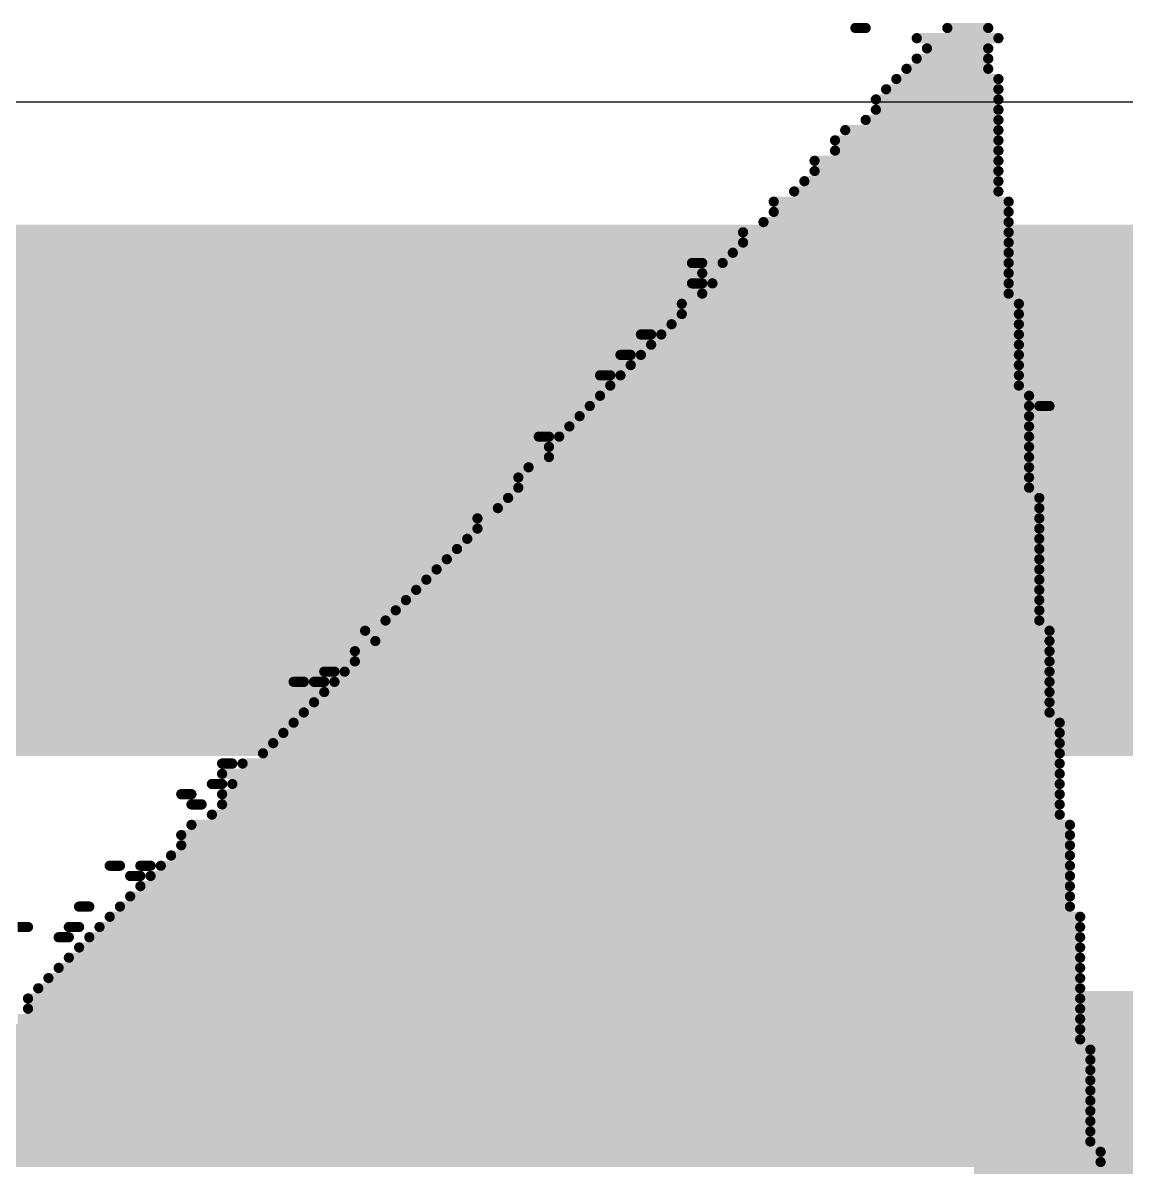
# Model space of a CAD drawing. Header units: inches. Extents: x 0 to 446, y -21 to 70.
# Drawn here: x 26.741 to 29.484, y 54.06 to 56.905 of the extents above; entities that cross this region are included whole.
import ezdxf

# ---------------------------------------------------------------- set-up
doc = ezdxf.new("R2010")
doc.units = ezdxf.units.IN
doc.layers.add('Bottom Overlay', color=54, linetype='Continuous')
doc.layers.add('Top Layer', color=1, linetype='Continuous')

msp = doc.modelspace()

# ---------------------------------------------------------------- hatches: boundary and pattern name
at = {"layer": 'Top Layer'}
for points in [[(15.3378, 55.0823), (81.581, 55.0823), (81.581, 56.4031), (15.3378, 56.4031)], [(29.1058, 54.4981), (29.1058, 53.3043), (69.5414, 53.3043), (69.5414, 54.4981)]]:
    msp.add_hatch(color=1, dxfattribs=at).paths.add_polyline_path(points)

# ---------------------------------------------------------------- linework, layer by layer
at = {"layer": 'Bottom Overlay'}
for points in [[(28.8112, 56.8921, 0.0254, 0.0254, 0), (28.8366, 56.8921, 0.0254, 0.0254, 0)], [(29.0398, 56.8921, 0.0254, 0.0254, 0), (29.1414, 56.8921, 0.0254, 0.0254, 0)], [(28.9636, 56.8667, 0.0254, 0.0254, 0), (29.1668, 56.8667, 0.0254, 0.0254, 0)], [(28.989, 56.8413, 0.0254, 0.0254, 0), (29.1414, 56.8413, 0.0254, 0.0254, 0)], [(28.9636, 56.8159, 0.0254, 0.0254, 0), (29.1414, 56.8159, 0.0254, 0.0254, 0)], [(28.9382, 56.7905, 0.0254, 0.0254, 0), (29.1414, 56.7905, 0.0254, 0.0254, 0)], [(28.9128, 56.7651, 0.0254, 0.0254, 0), (29.1668, 56.7651, 0.0254, 0.0254, 0)], [(28.862, 56.7143, 0.0254, 0.0254, 0), (29.1668, 56.7143, 0.0254, 0.0254, 0)], [(28.8874, 56.7397, 0.0254, 0.0254, 0), (29.1668, 56.7397, 0.0254, 0.0254, 0)], [(28.862, 56.6889, 0.0254, 0.0254, 0), (29.1668, 56.6889, 0.0254, 0.0254, 0)], [(28.8366, 56.6635, 0.0254, 0.0254, 0), (29.1668, 56.6635, 0.0254, 0.0254, 0)], [(28.7858, 56.6381, 0.0254, 0.0254, 0), (29.1668, 56.6381, 0.0254, 0.0254, 0)], [(28.7604, 56.6127, 0.0254, 0.0254, 0), (29.1668, 56.6127, 0.0254, 0.0254, 0)], [(28.7604, 56.5873, 0.0254, 0.0254, 0), (29.1668, 56.5873, 0.0254, 0.0254, 0)], [(28.7096, 56.5619, 0.0254, 0.0254, 0), (29.1668, 56.5619, 0.0254, 0.0254, 0)], [(28.7096, 56.5365, 0.0254, 0.0254, 0), (29.1668, 56.5365, 0.0254, 0.0254, 0)], [(28.6588, 56.4857, 0.0254, 0.0254, 0), (29.1668, 56.4857, 0.0254, 0.0254, 0)], [(28.6842, 56.5111, 0.0254, 0.0254, 0), (29.1668, 56.5111, 0.0254, 0.0254, 0)], [(28.608, 56.4603, 0.0254, 0.0254, 0), (29.1922, 56.4603, 0.0254, 0.0254, 0)], [(28.608, 56.4349, 0.0254, 0.0254, 0), (29.1922, 56.4349, 0.0254, 0.0254, 0)], [(28.5826, 56.4095, 0.0254, 0.0254, 0), (29.1922, 56.4095, 0.0254, 0.0254, 0)], [(28.5318, 56.3841, 0.0254, 0.0254, 0), (29.1922, 56.3841, 0.0254, 0.0254, 0)], [(28.5318, 56.3587, 0.0254, 0.0254, 0), (29.1922, 56.3587, 0.0254, 0.0254, 0)], [(28.5064, 56.3333, 0.0254, 0.0254, 0), (29.1922, 56.3333, 0.0254, 0.0254, 0)], [(28.4048, 56.3079, 0.0254, 0.0254, 0), (28.4302, 56.3079, 0.0254, 0.0254, 0)], [(28.481, 56.3079, 0.0254, 0.0254, 0), (29.1922, 56.3079, 0.0254, 0.0254, 0)], [(28.4302, 56.2825, 0.0254, 0.0254, 0), (29.1922, 56.2825, 0.0254, 0.0254, 0)], [(28.4048, 56.2571, 0.0254, 0.0254, 0), (28.4302, 56.2571, 0.0254, 0.0254, 0)], [(28.4302, 56.2317, 0.0254, 0.0254, 0), (29.1922, 56.2317, 0.0254, 0.0254, 0)], [(28.4556, 56.2571, 0.0254, 0.0254, 0), (29.1922, 56.2571, 0.0254, 0.0254, 0)], [(28.3794, 56.2063, 0.0254, 0.0254, 0), (29.2176, 56.2063, 0.0254, 0.0254, 0)], [(28.3794, 56.1809, 0.0254, 0.0254, 0), (29.2176, 56.1809, 0.0254, 0.0254, 0)], [(28.354, 56.1555, 0.0254, 0.0254, 0), (29.2176, 56.1555, 0.0254, 0.0254, 0)], [(28.2778, 56.1301, 0.0254, 0.0254, 0), (28.3032, 56.1301, 0.0254, 0.0254, 0)], [(28.3286, 56.1301, 0.0254, 0.0254, 0), (29.2176, 56.1301, 0.0254, 0.0254, 0)], [(28.3032, 56.1047, 0.0254, 0.0254, 0), (29.2176, 56.1047, 0.0254, 0.0254, 0)], [(28.227, 56.0793, 0.0254, 0.0254, 0), (28.2524, 56.0793, 0.0254, 0.0254, 0)], [(28.2778, 56.0793, 0.0254, 0.0254, 0), (29.2176, 56.0793, 0.0254, 0.0254, 0)], [(28.2524, 56.0539, 0.0254, 0.0254, 0), (29.2176, 56.0539, 0.0254, 0.0254, 0)], [(28.1762, 56.0285, 0.0254, 0.0254, 0), (28.2016, 56.0285, 0.0254, 0.0254, 0)], [(28.2016, 56.0031, 0.0254, 0.0254, 0), (29.2176, 56.0031, 0.0254, 0.0254, 0)], [(28.227, 56.0285, 0.0254, 0.0254, 0), (29.2176, 56.0285, 0.0254, 0.0254, 0)], [(28.1762, 55.9777, 0.0254, 0.0254, 0), (29.243, 55.9777, 0.0254, 0.0254, 0)], [(28.1508, 55.9523, 0.0254, 0.0254, 0), (29.243, 55.9523, 0.0254, 0.0254, 0)], [(29.2684, 55.9523, 0.0254, 0.0254, 0), (29.2938, 55.9523, 0.0254, 0.0254, 0)], [(28.1254, 55.9269, 0.0254, 0.0254, 0), (29.243, 55.9269, 0.0254, 0.0254, 0)], [(28.1, 55.9015, 0.0254, 0.0254, 0), (29.243, 55.9015, 0.0254, 0.0254, 0)], [(28.0238, 55.8761, 0.0254, 0.0254, 0), (28.0492, 55.8761, 0.0254, 0.0254, 0)], [(28.0746, 55.8761, 0.0254, 0.0254, 0), (29.243, 55.8761, 0.0254, 0.0254, 0)], [(28.0492, 55.8507, 0.0254, 0.0254, 0), (29.243, 55.8507, 0.0254, 0.0254, 0)], [(28.0492, 55.8253, 0.0254, 0.0254, 0), (29.243, 55.8253, 0.0254, 0.0254, 0)], [(27.973, 55.7745, 0.0254, 0.0254, 0), (29.243, 55.7745, 0.0254, 0.0254, 0)], [(27.9984, 55.7999, 0.0254, 0.0254, 0), (29.243, 55.7999, 0.0254, 0.0254, 0)], [(27.973, 55.7491, 0.0254, 0.0254, 0), (29.243, 55.7491, 0.0254, 0.0254, 0)], [(27.9476, 55.7237, 0.0254, 0.0254, 0), (29.2684, 55.7237, 0.0254, 0.0254, 0)], [(27.9222, 55.6983, 0.0254, 0.0254, 0), (29.2684, 55.6983, 0.0254, 0.0254, 0)], [(27.8714, 55.6729, 0.0254, 0.0254, 0), (29.2684, 55.6729, 0.0254, 0.0254, 0)], [(27.8714, 55.6475, 0.0254, 0.0254, 0), (29.2684, 55.6475, 0.0254, 0.0254, 0)], [(27.846, 55.6221, 0.0254, 0.0254, 0), (29.2684, 55.6221, 0.0254, 0.0254, 0)], [(27.8206, 55.5967, 0.0254, 0.0254, 0), (29.2684, 55.5967, 0.0254, 0.0254, 0)], [(27.7952, 55.5713, 0.0254, 0.0254, 0), (29.2684, 55.5713, 0.0254, 0.0254, 0)], [(27.7444, 55.5205, 0.0254, 0.0254, 0), (29.2684, 55.5205, 0.0254, 0.0254, 0)], [(27.7698, 55.5459, 0.0254, 0.0254, 0), (29.2684, 55.5459, 0.0254, 0.0254, 0)], [(27.719, 55.4951, 0.0254, 0.0254, 0), (29.2684, 55.4951, 0.0254, 0.0254, 0)], [(27.6936, 55.4697, 0.0254, 0.0254, 0), (29.2684, 55.4697, 0.0254, 0.0254, 0)], [(27.6682, 55.4443, 0.0254, 0.0254, 0), (29.2684, 55.4443, 0.0254, 0.0254, 0)], [(27.6428, 55.4189, 0.0254, 0.0254, 0), (29.2684, 55.4189, 0.0254, 0.0254, 0)], [(27.592, 55.3935, 0.0254, 0.0254, 0), (29.2938, 55.3935, 0.0254, 0.0254, 0)], [(27.6174, 55.3681, 0.0254, 0.0254, 0), (29.2938, 55.3681, 0.0254, 0.0254, 0)], [(27.5666, 55.3427, 0.0254, 0.0254, 0), (29.2938, 55.3427, 0.0254, 0.0254, 0)], [(27.4904, 55.2919, 0.0254, 0.0254, 0), (27.5158, 55.2919, 0.0254, 0.0254, 0)], [(27.5412, 55.2919, 0.0254, 0.0254, 0), (29.2938, 55.2919, 0.0254, 0.0254, 0)], [(27.5666, 55.3173, 0.0254, 0.0254, 0), (29.2938, 55.3173, 0.0254, 0.0254, 0)], [(27.4142, 55.2665, 0.0254, 0.0254, 0), (27.4396, 55.2665, 0.0254, 0.0254, 0)], [(27.465, 55.2665, 0.0254, 0.0254, 0), (27.4904, 55.2665, 0.0254, 0.0254, 0)], [(27.5158, 55.2665, 0.0254, 0.0254, 0), (29.2938, 55.2665, 0.0254, 0.0254, 0)], [(27.4904, 55.2411, 0.0254, 0.0254, 0), (29.2938, 55.2411, 0.0254, 0.0254, 0)], [(27.465, 55.2157, 0.0254, 0.0254, 0), (29.2938, 55.2157, 0.0254, 0.0254, 0)], [(27.4396, 55.1903, 0.0254, 0.0254, 0), (29.2938, 55.1903, 0.0254, 0.0254, 0)], [(27.4142, 55.1649, 0.0254, 0.0254, 0), (29.3192, 55.1649, 0.0254, 0.0254, 0)], [(27.3888, 55.1395, 0.0254, 0.0254, 0), (29.3192, 55.1395, 0.0254, 0.0254, 0)], [(27.3634, 55.1141, 0.0254, 0.0254, 0), (29.3192, 55.1141, 0.0254, 0.0254, 0)], [(27.2364, 55.0633, 0.0254, 0.0254, 0), (27.2618, 55.0633, 0.0254, 0.0254, 0)], [(27.2872, 55.0633, 0.0254, 0.0254, 0), (29.3192, 55.0633, 0.0254, 0.0254, 0)], [(27.338, 55.0887, 0.0254, 0.0254, 0), (29.3192, 55.0887, 0.0254, 0.0254, 0)], [(27.2364, 55.0379, 0.0254, 0.0254, 0), (29.3192, 55.0379, 0.0254, 0.0254, 0)], [(27.211, 55.0125, 0.0254, 0.0254, 0), (27.2364, 55.0125, 0.0254, 0.0254, 0)], [(27.2618, 55.0125, 0.0254, 0.0254, 0), (29.3192, 55.0125, 0.0254, 0.0254, 0)], [(27.1348, 54.9871, 0.0254, 0.0254, 0), (27.1602, 54.9871, 0.0254, 0.0254, 0)], [(27.2364, 54.9871, 0.0254, 0.0254, 0), (29.3192, 54.9871, 0.0254, 0.0254, 0)], [(27.1602, 54.9617, 0.0254, 0.0254, 0), (27.1856, 54.9617, 0.0254, 0.0254, 0)], [(27.2364, 54.9617, 0.0254, 0.0254, 0), (29.3192, 54.9617, 0.0254, 0.0254, 0)], [(27.211, 54.9363, 0.0254, 0.0254, 0), (29.3192, 54.9363, 0.0254, 0.0254, 0)], [(27.1602, 54.9109, 0.0254, 0.0254, 0), (29.3446, 54.9109, 0.0254, 0.0254, 0)], [(27.1348, 54.8855, 0.0254, 0.0254, 0), (29.3446, 54.8855, 0.0254, 0.0254, 0)], [(27.1348, 54.8601, 0.0254, 0.0254, 0), (29.3446, 54.8601, 0.0254, 0.0254, 0)], [(26.957, 54.8093, 0.0254, 0.0254, 0), (26.9824, 54.8093, 0.0254, 0.0254, 0)], [(27.0332, 54.8093, 0.0254, 0.0254, 0), (27.0586, 54.8093, 0.0254, 0.0254, 0)], [(27.084, 54.8093, 0.0254, 0.0254, 0), (29.3446, 54.8093, 0.0254, 0.0254, 0)], [(27.1094, 54.8347, 0.0254, 0.0254, 0), (29.3446, 54.8347, 0.0254, 0.0254, 0)], [(27.0078, 54.7839, 0.0254, 0.0254, 0), (27.0332, 54.7839, 0.0254, 0.0254, 0)], [(27.0586, 54.7839, 0.0254, 0.0254, 0), (29.3446, 54.7839, 0.0254, 0.0254, 0)], [(27.0332, 54.7585, 0.0254, 0.0254, 0), (29.3446, 54.7585, 0.0254, 0.0254, 0)], [(27.0078, 54.7331, 0.0254, 0.0254, 0), (29.3446, 54.7331, 0.0254, 0.0254, 0)], [(26.8808, 54.7077, 0.0254, 0.0254, 0), (26.9062, 54.7077, 0.0254, 0.0254, 0)], [(26.9824, 54.7077, 0.0254, 0.0254, 0), (29.3446, 54.7077, 0.0254, 0.0254, 0)], [(26.957, 54.6823, 0.0254, 0.0254, 0), (29.37, 54.6823, 0.0254, 0.0254, 0)], [(26.7284, 54.6569, 0.0254, 0.0254, 0), (26.7538, 54.6569, 0.0254, 0.0254, 0)], [(26.8554, 54.6569, 0.0254, 0.0254, 0), (26.8808, 54.6569, 0.0254, 0.0254, 0)], [(26.9316, 54.6569, 0.0254, 0.0254, 0), (29.37, 54.6569, 0.0254, 0.0254, 0)], [(26.83, 54.6315, 0.0254, 0.0254, 0), (26.8554, 54.6315, 0.0254, 0.0254, 0)], [(26.9062, 54.6315, 0.0254, 0.0254, 0), (29.37, 54.6315, 0.0254, 0.0254, 0)], [(26.8554, 54.5807, 0.0254, 0.0254, 0), (29.37, 54.5807, 0.0254, 0.0254, 0)], [(26.8808, 54.6061, 0.0254, 0.0254, 0), (29.37, 54.6061, 0.0254, 0.0254, 0)], [(26.83, 54.5553, 0.0254, 0.0254, 0), (29.37, 54.5553, 0.0254, 0.0254, 0)], [(26.8046, 54.5299, 0.0254, 0.0254, 0), (29.37, 54.5299, 0.0254, 0.0254, 0)], [(26.7792, 54.5045, 0.0254, 0.0254, 0), (29.37, 54.5045, 0.0254, 0.0254, 0)], [(26.7538, 54.4791, 0.0254, 0.0254, 0), (29.37, 54.4791, 0.0254, 0.0254, 0)], [(26.7538, 54.4537, 0.0254, 0.0254, 0), (29.37, 54.4537, 0.0254, 0.0254, 0)], [(26.7284, 54.4283, 0.0254, 0.0254, 0), (29.37, 54.4283, 0.0254, 0.0254, 0)], [(23.9852, 54.4029, 0.0254, 0.0254, 0), (29.37, 54.4029, 0.0254, 0.0254, 0)], [(24.036, 54.3775, 0.0254, 0.0254, 0), (29.37, 54.3775, 0.0254, 0.0254, 0)], [(24.0614, 54.3521, 0.0254, 0.0254, 0), (29.3954, 54.3521, 0.0254, 0.0254, 0)], [(24.0868, 54.3267, 0.0254, 0.0254, 0), (29.3954, 54.3267, 0.0254, 0.0254, 0)], [(24.1122, 54.3013, 0.0254, 0.0254, 0), (29.3954, 54.3013, 0.0254, 0.0254, 0)], [(24.1122, 54.2759, 0.0254, 0.0254, 0), (29.3954, 54.2759, 0.0254, 0.0254, 0)], [(24.1376, 54.2505, 0.0254, 0.0254, 0), (29.3954, 54.2505, 0.0254, 0.0254, 0)], [(24.1884, 54.2251, 0.0254, 0.0254, 0), (29.3954, 54.2251, 0.0254, 0.0254, 0)], [(24.2138, 54.1997, 0.0254, 0.0254, 0), (29.3954, 54.1997, 0.0254, 0.0254, 0)], [(24.2138, 54.1743, 0.0254, 0.0254, 0), (29.3954, 54.1743, 0.0254, 0.0254, 0)], [(24.2392, 54.1489, 0.0254, 0.0254, 0), (29.3954, 54.1489, 0.0254, 0.0254, 0)], [(24.2646, 54.1235, 0.0254, 0.0254, 0), (29.3954, 54.1235, 0.0254, 0.0254, 0)], [(24.29, 54.0981, 0.0254, 0.0254, 0), (29.4208, 54.0981, 0.0254, 0.0254, 0)], [(24.3154, 54.0727, 0.0254, 0.0254, 0), (29.4208, 54.0727, 0.0254, 0.0254, 0)]]:
    msp.add_lwpolyline(points, format="xyseb", dxfattribs=at)
for points in [[(28.8049, 56.8921, 0.0127, 0.0127, 1), (28.8176, 56.8921, 0.0127, 0.0127, 1)], [(28.8303, 56.8921, 0.0127, 0.0127, 1), (28.843, 56.8921, 0.0127, 0.0127, 1)], [(29.0335, 56.8921, 0.0127, 0.0127, 1), (29.0462, 56.8921, 0.0127, 0.0127, 1)], [(29.1351, 56.8921, 0.0127, 0.0127, 1), (29.1478, 56.8921, 0.0127, 0.0127, 1)], [(28.9573, 56.8667, 0.0127, 0.0127, 1), (28.97, 56.8667, 0.0127, 0.0127, 1)], [(29.1605, 56.8667, 0.0127, 0.0127, 1), (29.1732, 56.8667, 0.0127, 0.0127, 1)], [(28.9827, 56.8413, 0.0127, 0.0127, 1), (28.9954, 56.8413, 0.0127, 0.0127, 1)], [(29.1351, 56.8413, 0.0127, 0.0127, 1), (29.1478, 56.8413, 0.0127, 0.0127, 1)], [(28.9573, 56.8159, 0.0127, 0.0127, 1), (28.97, 56.8159, 0.0127, 0.0127, 1)], [(29.1351, 56.8159, 0.0127, 0.0127, 1), (29.1478, 56.8159, 0.0127, 0.0127, 1)], [(28.9319, 56.7905, 0.0127, 0.0127, 1), (28.9446, 56.7905, 0.0127, 0.0127, 1)], [(29.1351, 56.7905, 0.0127, 0.0127, 1), (29.1478, 56.7905, 0.0127, 0.0127, 1)], [(28.9065, 56.7651, 0.0127, 0.0127, 1), (28.9192, 56.7651, 0.0127, 0.0127, 1)], [(29.1605, 56.7651, 0.0127, 0.0127, 1), (29.1732, 56.7651, 0.0127, 0.0127, 1)], [(28.8557, 56.7143, 0.0127, 0.0127, 1), (28.8684, 56.7143, 0.0127, 0.0127, 1)], [(28.8811, 56.7397, 0.0127, 0.0127, 1), (28.8938, 56.7397, 0.0127, 0.0127, 1)], [(29.1605, 56.7397, 0.0127, 0.0127, 1), (29.1732, 56.7397, 0.0127, 0.0127, 1)], [(29.1605, 56.7143, 0.0127, 0.0127, 1), (29.1732, 56.7143, 0.0127, 0.0127, 1)], [(28.8557, 56.6889, 0.0127, 0.0127, 1), (28.8684, 56.6889, 0.0127, 0.0127, 1)], [(29.1605, 56.6889, 0.0127, 0.0127, 1), (29.1732, 56.6889, 0.0127, 0.0127, 1)], [(28.8303, 56.6635, 0.0127, 0.0127, 1), (28.843, 56.6635, 0.0127, 0.0127, 1)], [(29.1605, 56.6635, 0.0127, 0.0127, 1), (29.1732, 56.6635, 0.0127, 0.0127, 1)], [(28.7795, 56.6381, 0.0127, 0.0127, 1), (28.7922, 56.6381, 0.0127, 0.0127, 1)], [(29.1605, 56.6381, 0.0127, 0.0127, 1), (29.1732, 56.6381, 0.0127, 0.0127, 1)], [(28.7541, 56.6127, 0.0127, 0.0127, 1), (28.7668, 56.6127, 0.0127, 0.0127, 1)], [(29.1605, 56.6127, 0.0127, 0.0127, 1), (29.1732, 56.6127, 0.0127, 0.0127, 1)], [(28.7541, 56.5873, 0.0127, 0.0127, 1), (28.7668, 56.5873, 0.0127, 0.0127, 1)], [(29.1605, 56.5873, 0.0127, 0.0127, 1), (29.1732, 56.5873, 0.0127, 0.0127, 1)], [(28.7033, 56.5619, 0.0127, 0.0127, 1), (28.716, 56.5619, 0.0127, 0.0127, 1)], [(29.1605, 56.5619, 0.0127, 0.0127, 1), (29.1732, 56.5619, 0.0127, 0.0127, 1)], [(28.7033, 56.5365, 0.0127, 0.0127, 1), (28.716, 56.5365, 0.0127, 0.0127, 1)], [(29.1605, 56.5365, 0.0127, 0.0127, 1), (29.1732, 56.5365, 0.0127, 0.0127, 1)], [(28.6525, 56.4857, 0.0127, 0.0127, 1), (28.6652, 56.4857, 0.0127, 0.0127, 1)], [(28.6779, 56.5111, 0.0127, 0.0127, 1), (28.6906, 56.5111, 0.0127, 0.0127, 1)], [(29.1605, 56.5111, 0.0127, 0.0127, 1), (29.1732, 56.5111, 0.0127, 0.0127, 1)], [(29.1605, 56.4857, 0.0127, 0.0127, 1), (29.1732, 56.4857, 0.0127, 0.0127, 1)], [(28.6017, 56.4603, 0.0127, 0.0127, 1), (28.6144, 56.4603, 0.0127, 0.0127, 1)], [(29.1859, 56.4603, 0.0127, 0.0127, 1), (29.1986, 56.4603, 0.0127, 0.0127, 1)], [(28.6017, 56.4349, 0.0127, 0.0127, 1), (28.6144, 56.4349, 0.0127, 0.0127, 1)], [(29.1859, 56.4349, 0.0127, 0.0127, 1), (29.1986, 56.4349, 0.0127, 0.0127, 1)], [(28.5763, 56.4095, 0.0127, 0.0127, 1), (28.589, 56.4095, 0.0127, 0.0127, 1)], [(29.1859, 56.4095, 0.0127, 0.0127, 1), (29.1986, 56.4095, 0.0127, 0.0127, 1)], [(28.5255, 56.3841, 0.0127, 0.0127, 1), (28.5382, 56.3841, 0.0127, 0.0127, 1)], [(29.1859, 56.3841, 0.0127, 0.0127, 1), (29.1986, 56.3841, 0.0127, 0.0127, 1)], [(28.5255, 56.3587, 0.0127, 0.0127, 1), (28.5382, 56.3587, 0.0127, 0.0127, 1)], [(29.1859, 56.3587, 0.0127, 0.0127, 1), (29.1986, 56.3587, 0.0127, 0.0127, 1)], [(28.5001, 56.3333, 0.0127, 0.0127, 1), (28.5128, 56.3333, 0.0127, 0.0127, 1)], [(29.1859, 56.3333, 0.0127, 0.0127, 1), (29.1986, 56.3333, 0.0127, 0.0127, 1)], [(28.3985, 56.3079, 0.0127, 0.0127, 1), (28.4112, 56.3079, 0.0127, 0.0127, 1)], [(28.4239, 56.3079, 0.0127, 0.0127, 1), (28.4366, 56.3079, 0.0127, 0.0127, 1)], [(28.4747, 56.3079, 0.0127, 0.0127, 1), (28.4874, 56.3079, 0.0127, 0.0127, 1)], [(29.1859, 56.3079, 0.0127, 0.0127, 1), (29.1986, 56.3079, 0.0127, 0.0127, 1)], [(28.4239, 56.2825, 0.0127, 0.0127, 1), (28.4366, 56.2825, 0.0127, 0.0127, 1)], [(29.1859, 56.2825, 0.0127, 0.0127, 1), (29.1986, 56.2825, 0.0127, 0.0127, 1)], [(28.3985, 56.2571, 0.0127, 0.0127, 1), (28.4112, 56.2571, 0.0127, 0.0127, 1)], [(28.4239, 56.2571, 0.0127, 0.0127, 1), (28.4366, 56.2571, 0.0127, 0.0127, 1)], [(28.4239, 56.2317, 0.0127, 0.0127, 1), (28.4366, 56.2317, 0.0127, 0.0127, 1)], [(28.4493, 56.2571, 0.0127, 0.0127, 1), (28.462, 56.2571, 0.0127, 0.0127, 1)], [(29.1859, 56.2571, 0.0127, 0.0127, 1), (29.1986, 56.2571, 0.0127, 0.0127, 1)], [(29.1859, 56.2317, 0.0127, 0.0127, 1), (29.1986, 56.2317, 0.0127, 0.0127, 1)], [(28.3731, 56.2063, 0.0127, 0.0127, 1), (28.3858, 56.2063, 0.0127, 0.0127, 1)], [(29.2113, 56.2063, 0.0127, 0.0127, 1), (29.224, 56.2063, 0.0127, 0.0127, 1)], [(28.3731, 56.1809, 0.0127, 0.0127, 1), (28.3858, 56.1809, 0.0127, 0.0127, 1)], [(29.2113, 56.1809, 0.0127, 0.0127, 1), (29.224, 56.1809, 0.0127, 0.0127, 1)], [(28.3477, 56.1555, 0.0127, 0.0127, 1), (28.3604, 56.1555, 0.0127, 0.0127, 1)], [(29.2113, 56.1555, 0.0127, 0.0127, 1), (29.224, 56.1555, 0.0127, 0.0127, 1)], [(28.2715, 56.1301, 0.0127, 0.0127, 1), (28.2842, 56.1301, 0.0127, 0.0127, 1)], [(28.2969, 56.1301, 0.0127, 0.0127, 1), (28.3096, 56.1301, 0.0127, 0.0127, 1)], [(28.3223, 56.1301, 0.0127, 0.0127, 1), (28.335, 56.1301, 0.0127, 0.0127, 1)], [(29.2113, 56.1301, 0.0127, 0.0127, 1), (29.224, 56.1301, 0.0127, 0.0127, 1)], [(28.2969, 56.1047, 0.0127, 0.0127, 1), (28.3096, 56.1047, 0.0127, 0.0127, 1)], [(29.2113, 56.1047, 0.0127, 0.0127, 1), (29.224, 56.1047, 0.0127, 0.0127, 1)], [(28.2207, 56.0793, 0.0127, 0.0127, 1), (28.2334, 56.0793, 0.0127, 0.0127, 1)], [(28.2461, 56.0793, 0.0127, 0.0127, 1), (28.2588, 56.0793, 0.0127, 0.0127, 1)], [(28.2715, 56.0793, 0.0127, 0.0127, 1), (28.2842, 56.0793, 0.0127, 0.0127, 1)], [(29.2113, 56.0793, 0.0127, 0.0127, 1), (29.224, 56.0793, 0.0127, 0.0127, 1)], [(28.2461, 56.0539, 0.0127, 0.0127, 1), (28.2588, 56.0539, 0.0127, 0.0127, 1)], [(29.2113, 56.0539, 0.0127, 0.0127, 1), (29.224, 56.0539, 0.0127, 0.0127, 1)], [(28.1699, 56.0285, 0.0127, 0.0127, 1), (28.1826, 56.0285, 0.0127, 0.0127, 1)], [(28.1953, 56.0285, 0.0127, 0.0127, 1), (28.208, 56.0285, 0.0127, 0.0127, 1)], [(28.1953, 56.0031, 0.0127, 0.0127, 1), (28.208, 56.0031, 0.0127, 0.0127, 1)], [(28.2207, 56.0285, 0.0127, 0.0127, 1), (28.2334, 56.0285, 0.0127, 0.0127, 1)], [(29.2113, 56.0285, 0.0127, 0.0127, 1), (29.224, 56.0285, 0.0127, 0.0127, 1)], [(29.2113, 56.0031, 0.0127, 0.0127, 1), (29.224, 56.0031, 0.0127, 0.0127, 1)], [(28.1699, 55.9777, 0.0127, 0.0127, 1), (28.1826, 55.9777, 0.0127, 0.0127, 1)], [(29.2367, 55.9777, 0.0127, 0.0127, 1), (29.2494, 55.9777, 0.0127, 0.0127, 1)], [(28.1445, 55.9523, 0.0127, 0.0127, 1), (28.1572, 55.9523, 0.0127, 0.0127, 1)], [(29.2367, 55.9523, 0.0127, 0.0127, 1), (29.2494, 55.9523, 0.0127, 0.0127, 1)], [(29.2621, 55.9523, 0.0127, 0.0127, 1), (29.2748, 55.9523, 0.0127, 0.0127, 1)], [(29.2875, 55.9523, 0.0127, 0.0127, 1), (29.3002, 55.9523, 0.0127, 0.0127, 1)], [(28.1191, 55.9269, 0.0127, 0.0127, 1), (28.1318, 55.9269, 0.0127, 0.0127, 1)], [(29.2367, 55.9269, 0.0127, 0.0127, 1), (29.2494, 55.9269, 0.0127, 0.0127, 1)], [(28.0937, 55.9015, 0.0127, 0.0127, 1), (28.1064, 55.9015, 0.0127, 0.0127, 1)], [(29.2367, 55.9015, 0.0127, 0.0127, 1), (29.2494, 55.9015, 0.0127, 0.0127, 1)], [(28.0175, 55.8761, 0.0127, 0.0127, 1), (28.0302, 55.8761, 0.0127, 0.0127, 1)], [(28.0429, 55.8761, 0.0127, 0.0127, 1), (28.0556, 55.8761, 0.0127, 0.0127, 1)], [(28.0683, 55.8761, 0.0127, 0.0127, 1), (28.081, 55.8761, 0.0127, 0.0127, 1)], [(29.2367, 55.8761, 0.0127, 0.0127, 1), (29.2494, 55.8761, 0.0127, 0.0127, 1)], [(28.0429, 55.8507, 0.0127, 0.0127, 1), (28.0556, 55.8507, 0.0127, 0.0127, 1)], [(29.2367, 55.8507, 0.0127, 0.0127, 1), (29.2494, 55.8507, 0.0127, 0.0127, 1)], [(28.0429, 55.8253, 0.0127, 0.0127, 1), (28.0556, 55.8253, 0.0127, 0.0127, 1)], [(29.2367, 55.8253, 0.0127, 0.0127, 1), (29.2494, 55.8253, 0.0127, 0.0127, 1)], [(27.9667, 55.7745, 0.0127, 0.0127, 1), (27.9794, 55.7745, 0.0127, 0.0127, 1)], [(27.9921, 55.7999, 0.0127, 0.0127, 1), (28.0048, 55.7999, 0.0127, 0.0127, 1)], [(29.2367, 55.7999, 0.0127, 0.0127, 1), (29.2494, 55.7999, 0.0127, 0.0127, 1)], [(29.2367, 55.7745, 0.0127, 0.0127, 1), (29.2494, 55.7745, 0.0127, 0.0127, 1)], [(27.9667, 55.7491, 0.0127, 0.0127, 1), (27.9794, 55.7491, 0.0127, 0.0127, 1)], [(29.2367, 55.7491, 0.0127, 0.0127, 1), (29.2494, 55.7491, 0.0127, 0.0127, 1)], [(27.9413, 55.7237, 0.0127, 0.0127, 1), (27.954, 55.7237, 0.0127, 0.0127, 1)], [(29.2621, 55.7237, 0.0127, 0.0127, 1), (29.2748, 55.7237, 0.0127, 0.0127, 1)], [(27.9159, 55.6983, 0.0127, 0.0127, 1), (27.9286, 55.6983, 0.0127, 0.0127, 1)], [(29.2621, 55.6983, 0.0127, 0.0127, 1), (29.2748, 55.6983, 0.0127, 0.0127, 1)], [(27.8651, 55.6729, 0.0127, 0.0127, 1), (27.8778, 55.6729, 0.0127, 0.0127, 1)], [(29.2621, 55.6729, 0.0127, 0.0127, 1), (29.2748, 55.6729, 0.0127, 0.0127, 1)], [(27.8651, 55.6475, 0.0127, 0.0127, 1), (27.8778, 55.6475, 0.0127, 0.0127, 1)], [(29.2621, 55.6475, 0.0127, 0.0127, 1), (29.2748, 55.6475, 0.0127, 0.0127, 1)], [(27.8397, 55.6221, 0.0127, 0.0127, 1), (27.8524, 55.6221, 0.0127, 0.0127, 1)], [(29.2621, 55.6221, 0.0127, 0.0127, 1), (29.2748, 55.6221, 0.0127, 0.0127, 1)], [(27.8143, 55.5967, 0.0127, 0.0127, 1), (27.827, 55.5967, 0.0127, 0.0127, 1)], [(29.2621, 55.5967, 0.0127, 0.0127, 1), (29.2748, 55.5967, 0.0127, 0.0127, 1)], [(27.7889, 55.5713, 0.0127, 0.0127, 1), (27.8016, 55.5713, 0.0127, 0.0127, 1)], [(29.2621, 55.5713, 0.0127, 0.0127, 1), (29.2748, 55.5713, 0.0127, 0.0127, 1)], [(27.7381, 55.5205, 0.0127, 0.0127, 1), (27.7508, 55.5205, 0.0127, 0.0127, 1)], [(27.7635, 55.5459, 0.0127, 0.0127, 1), (27.7762, 55.5459, 0.0127, 0.0127, 1)], [(29.2621, 55.5459, 0.0127, 0.0127, 1), (29.2748, 55.5459, 0.0127, 0.0127, 1)], [(29.2621, 55.5205, 0.0127, 0.0127, 1), (29.2748, 55.5205, 0.0127, 0.0127, 1)], [(27.7127, 55.4951, 0.0127, 0.0127, 1), (27.7254, 55.4951, 0.0127, 0.0127, 1)], [(29.2621, 55.4951, 0.0127, 0.0127, 1), (29.2748, 55.4951, 0.0127, 0.0127, 1)], [(27.6873, 55.4697, 0.0127, 0.0127, 1), (27.7, 55.4697, 0.0127, 0.0127, 1)], [(29.2621, 55.4697, 0.0127, 0.0127, 1), (29.2748, 55.4697, 0.0127, 0.0127, 1)], [(27.6619, 55.4443, 0.0127, 0.0127, 1), (27.6746, 55.4443, 0.0127, 0.0127, 1)], [(29.2621, 55.4443, 0.0127, 0.0127, 1), (29.2748, 55.4443, 0.0127, 0.0127, 1)], [(27.6365, 55.4189, 0.0127, 0.0127, 1), (27.6492, 55.4189, 0.0127, 0.0127, 1)], [(29.2621, 55.4189, 0.0127, 0.0127, 1), (29.2748, 55.4189, 0.0127, 0.0127, 1)], [(27.5857, 55.3935, 0.0127, 0.0127, 1), (27.5984, 55.3935, 0.0127, 0.0127, 1)], [(29.2875, 55.3935, 0.0127, 0.0127, 1), (29.3002, 55.3935, 0.0127, 0.0127, 1)], [(27.6111, 55.3681, 0.0127, 0.0127, 1), (27.6238, 55.3681, 0.0127, 0.0127, 1)], [(29.2875, 55.3681, 0.0127, 0.0127, 1), (29.3002, 55.3681, 0.0127, 0.0127, 1)], [(27.5603, 55.3427, 0.0127, 0.0127, 1), (27.573, 55.3427, 0.0127, 0.0127, 1)], [(29.2875, 55.3427, 0.0127, 0.0127, 1), (29.3002, 55.3427, 0.0127, 0.0127, 1)], [(27.4841, 55.2919, 0.0127, 0.0127, 1), (27.4968, 55.2919, 0.0127, 0.0127, 1)], [(27.5095, 55.2919, 0.0127, 0.0127, 1), (27.5222, 55.2919, 0.0127, 0.0127, 1)], [(27.5349, 55.2919, 0.0127, 0.0127, 1), (27.5476, 55.2919, 0.0127, 0.0127, 1)], [(27.5603, 55.3173, 0.0127, 0.0127, 1), (27.573, 55.3173, 0.0127, 0.0127, 1)], [(29.2875, 55.3173, 0.0127, 0.0127, 1), (29.3002, 55.3173, 0.0127, 0.0127, 1)], [(29.2875, 55.2919, 0.0127, 0.0127, 1), (29.3002, 55.2919, 0.0127, 0.0127, 1)], [(27.4079, 55.2665, 0.0127, 0.0127, 1), (27.4206, 55.2665, 0.0127, 0.0127, 1)], [(27.4333, 55.2665, 0.0127, 0.0127, 1), (27.446, 55.2665, 0.0127, 0.0127, 1)], [(27.4587, 55.2665, 0.0127, 0.0127, 1), (27.4714, 55.2665, 0.0127, 0.0127, 1)], [(27.4841, 55.2665, 0.0127, 0.0127, 1), (27.4968, 55.2665, 0.0127, 0.0127, 1)], [(27.5095, 55.2665, 0.0127, 0.0127, 1), (27.5222, 55.2665, 0.0127, 0.0127, 1)], [(29.2875, 55.2665, 0.0127, 0.0127, 1), (29.3002, 55.2665, 0.0127, 0.0127, 1)], [(27.4841, 55.2411, 0.0127, 0.0127, 1), (27.4968, 55.2411, 0.0127, 0.0127, 1)], [(29.2875, 55.2411, 0.0127, 0.0127, 1), (29.3002, 55.2411, 0.0127, 0.0127, 1)], [(27.4587, 55.2157, 0.0127, 0.0127, 1), (27.4714, 55.2157, 0.0127, 0.0127, 1)], [(29.2875, 55.2157, 0.0127, 0.0127, 1), (29.3002, 55.2157, 0.0127, 0.0127, 1)], [(27.4333, 55.1903, 0.0127, 0.0127, 1), (27.446, 55.1903, 0.0127, 0.0127, 1)], [(29.2875, 55.1903, 0.0127, 0.0127, 1), (29.3002, 55.1903, 0.0127, 0.0127, 1)], [(27.4079, 55.1649, 0.0127, 0.0127, 1), (27.4206, 55.1649, 0.0127, 0.0127, 1)], [(29.3129, 55.1649, 0.0127, 0.0127, 1), (29.3256, 55.1649, 0.0127, 0.0127, 1)], [(27.3825, 55.1395, 0.0127, 0.0127, 1), (27.3952, 55.1395, 0.0127, 0.0127, 1)], [(29.3129, 55.1395, 0.0127, 0.0127, 1), (29.3256, 55.1395, 0.0127, 0.0127, 1)], [(27.3571, 55.1141, 0.0127, 0.0127, 1), (27.3698, 55.1141, 0.0127, 0.0127, 1)], [(29.3129, 55.1141, 0.0127, 0.0127, 1), (29.3256, 55.1141, 0.0127, 0.0127, 1)], [(27.2301, 55.0633, 0.0127, 0.0127, 1), (27.2428, 55.0633, 0.0127, 0.0127, 1)], [(27.2555, 55.0633, 0.0127, 0.0127, 1), (27.2682, 55.0633, 0.0127, 0.0127, 1)], [(27.2809, 55.0633, 0.0127, 0.0127, 1), (27.2936, 55.0633, 0.0127, 0.0127, 1)], [(27.3317, 55.0887, 0.0127, 0.0127, 1), (27.3444, 55.0887, 0.0127, 0.0127, 1)], [(29.3129, 55.0887, 0.0127, 0.0127, 1), (29.3256, 55.0887, 0.0127, 0.0127, 1)], [(29.3129, 55.0633, 0.0127, 0.0127, 1), (29.3256, 55.0633, 0.0127, 0.0127, 1)], [(27.2301, 55.0379, 0.0127, 0.0127, 1), (27.2428, 55.0379, 0.0127, 0.0127, 1)], [(29.3129, 55.0379, 0.0127, 0.0127, 1), (29.3256, 55.0379, 0.0127, 0.0127, 1)], [(27.2047, 55.0125, 0.0127, 0.0127, 1), (27.2174, 55.0125, 0.0127, 0.0127, 1)], [(27.2301, 55.0125, 0.0127, 0.0127, 1), (27.2428, 55.0125, 0.0127, 0.0127, 1)], [(27.2555, 55.0125, 0.0127, 0.0127, 1), (27.2682, 55.0125, 0.0127, 0.0127, 1)], [(29.3129, 55.0125, 0.0127, 0.0127, 1), (29.3256, 55.0125, 0.0127, 0.0127, 1)], [(27.1285, 54.9871, 0.0127, 0.0127, 1), (27.1412, 54.9871, 0.0127, 0.0127, 1)], [(27.1539, 54.9871, 0.0127, 0.0127, 1), (27.1666, 54.9871, 0.0127, 0.0127, 1)], [(27.2301, 54.9871, 0.0127, 0.0127, 1), (27.2428, 54.9871, 0.0127, 0.0127, 1)], [(29.3129, 54.9871, 0.0127, 0.0127, 1), (29.3256, 54.9871, 0.0127, 0.0127, 1)], [(27.1539, 54.9617, 0.0127, 0.0127, 1), (27.1666, 54.9617, 0.0127, 0.0127, 1)], [(27.1793, 54.9617, 0.0127, 0.0127, 1), (27.192, 54.9617, 0.0127, 0.0127, 1)], [(27.2301, 54.9617, 0.0127, 0.0127, 1), (27.2428, 54.9617, 0.0127, 0.0127, 1)], [(29.3129, 54.9617, 0.0127, 0.0127, 1), (29.3256, 54.9617, 0.0127, 0.0127, 1)], [(27.2047, 54.9363, 0.0127, 0.0127, 1), (27.2174, 54.9363, 0.0127, 0.0127, 1)], [(29.3129, 54.9363, 0.0127, 0.0127, 1), (29.3256, 54.9363, 0.0127, 0.0127, 1)], [(27.1539, 54.9109, 0.0127, 0.0127, 1), (27.1666, 54.9109, 0.0127, 0.0127, 1)], [(29.3383, 54.9109, 0.0127, 0.0127, 1), (29.351, 54.9109, 0.0127, 0.0127, 1)], [(27.1285, 54.8855, 0.0127, 0.0127, 1), (27.1412, 54.8855, 0.0127, 0.0127, 1)], [(29.3383, 54.8855, 0.0127, 0.0127, 1), (29.351, 54.8855, 0.0127, 0.0127, 1)], [(27.1285, 54.8601, 0.0127, 0.0127, 1), (27.1412, 54.8601, 0.0127, 0.0127, 1)], [(29.3383, 54.8601, 0.0127, 0.0127, 1), (29.351, 54.8601, 0.0127, 0.0127, 1)], [(26.9507, 54.8093, 0.0127, 0.0127, 1), (26.9634, 54.8093, 0.0127, 0.0127, 1)], [(26.9761, 54.8093, 0.0127, 0.0127, 1), (26.9888, 54.8093, 0.0127, 0.0127, 1)], [(27.0269, 54.8093, 0.0127, 0.0127, 1), (27.0396, 54.8093, 0.0127, 0.0127, 1)], [(27.0523, 54.8093, 0.0127, 0.0127, 1), (27.065, 54.8093, 0.0127, 0.0127, 1)], [(27.0777, 54.8093, 0.0127, 0.0127, 1), (27.0904, 54.8093, 0.0127, 0.0127, 1)], [(27.1031, 54.8347, 0.0127, 0.0127, 1), (27.1158, 54.8347, 0.0127, 0.0127, 1)], [(29.3383, 54.8347, 0.0127, 0.0127, 1), (29.351, 54.8347, 0.0127, 0.0127, 1)], [(29.3383, 54.8093, 0.0127, 0.0127, 1), (29.351, 54.8093, 0.0127, 0.0127, 1)], [(27.0015, 54.7839, 0.0127, 0.0127, 1), (27.0142, 54.7839, 0.0127, 0.0127, 1)], [(27.0269, 54.7839, 0.0127, 0.0127, 1), (27.0396, 54.7839, 0.0127, 0.0127, 1)], [(27.0523, 54.7839, 0.0127, 0.0127, 1), (27.065, 54.7839, 0.0127, 0.0127, 1)], [(29.3383, 54.7839, 0.0127, 0.0127, 1), (29.351, 54.7839, 0.0127, 0.0127, 1)], [(27.0269, 54.7585, 0.0127, 0.0127, 1), (27.0396, 54.7585, 0.0127, 0.0127, 1)], [(29.3383, 54.7585, 0.0127, 0.0127, 1), (29.351, 54.7585, 0.0127, 0.0127, 1)], [(27.0015, 54.7331, 0.0127, 0.0127, 1), (27.0142, 54.7331, 0.0127, 0.0127, 1)], [(29.3383, 54.7331, 0.0127, 0.0127, 1), (29.351, 54.7331, 0.0127, 0.0127, 1)], [(26.8745, 54.7077, 0.0127, 0.0127, 1), (26.8872, 54.7077, 0.0127, 0.0127, 1)], [(26.8999, 54.7077, 0.0127, 0.0127, 1), (26.9126, 54.7077, 0.0127, 0.0127, 1)], [(26.9761, 54.7077, 0.0127, 0.0127, 1), (26.9888, 54.7077, 0.0127, 0.0127, 1)], [(29.3383, 54.7077, 0.0127, 0.0127, 1), (29.351, 54.7077, 0.0127, 0.0127, 1)], [(26.9507, 54.6823, 0.0127, 0.0127, 1), (26.9634, 54.6823, 0.0127, 0.0127, 1)], [(29.3637, 54.6823, 0.0127, 0.0127, 1), (29.3764, 54.6823, 0.0127, 0.0127, 1)], [(26.7475, 54.6569, 0.0127, 0.0127, 1), (26.7602, 54.6569, 0.0127, 0.0127, 1)], [(26.8491, 54.6569, 0.0127, 0.0127, 1), (26.8618, 54.6569, 0.0127, 0.0127, 1)], [(26.8745, 54.6569, 0.0127, 0.0127, 1), (26.8872, 54.6569, 0.0127, 0.0127, 1)], [(26.9253, 54.6569, 0.0127, 0.0127, 1), (26.938, 54.6569, 0.0127, 0.0127, 1)], [(29.3637, 54.6569, 0.0127, 0.0127, 1), (29.3764, 54.6569, 0.0127, 0.0127, 1)], [(26.8237, 54.6315, 0.0127, 0.0127, 1), (26.8364, 54.6315, 0.0127, 0.0127, 1)], [(26.8491, 54.6315, 0.0127, 0.0127, 1), (26.8618, 54.6315, 0.0127, 0.0127, 1)], [(26.8999, 54.6315, 0.0127, 0.0127, 1), (26.9126, 54.6315, 0.0127, 0.0127, 1)], [(29.3637, 54.6315, 0.0127, 0.0127, 1), (29.3764, 54.6315, 0.0127, 0.0127, 1)], [(26.8491, 54.5807, 0.0127, 0.0127, 1), (26.8618, 54.5807, 0.0127, 0.0127, 1)], [(26.8745, 54.6061, 0.0127, 0.0127, 1), (26.8872, 54.6061, 0.0127, 0.0127, 1)], [(29.3637, 54.6061, 0.0127, 0.0127, 1), (29.3764, 54.6061, 0.0127, 0.0127, 1)], [(29.3637, 54.5807, 0.0127, 0.0127, 1), (29.3764, 54.5807, 0.0127, 0.0127, 1)], [(26.8237, 54.5553, 0.0127, 0.0127, 1), (26.8364, 54.5553, 0.0127, 0.0127, 1)], [(29.3637, 54.5553, 0.0127, 0.0127, 1), (29.3764, 54.5553, 0.0127, 0.0127, 1)], [(26.7983, 54.5299, 0.0127, 0.0127, 1), (26.811, 54.5299, 0.0127, 0.0127, 1)], [(29.3637, 54.5299, 0.0127, 0.0127, 1), (29.3764, 54.5299, 0.0127, 0.0127, 1)], [(26.7729, 54.5045, 0.0127, 0.0127, 1), (26.7856, 54.5045, 0.0127, 0.0127, 1)], [(29.3637, 54.5045, 0.0127, 0.0127, 1), (29.3764, 54.5045, 0.0127, 0.0127, 1)], [(26.7475, 54.4791, 0.0127, 0.0127, 1), (26.7602, 54.4791, 0.0127, 0.0127, 1)], [(29.3637, 54.4791, 0.0127, 0.0127, 1), (29.3764, 54.4791, 0.0127, 0.0127, 1)], [(26.7475, 54.4537, 0.0127, 0.0127, 1), (26.7602, 54.4537, 0.0127, 0.0127, 1)], [(29.3637, 54.4537, 0.0127, 0.0127, 1), (29.3764, 54.4537, 0.0127, 0.0127, 1)], [(29.3637, 54.4283, 0.0127, 0.0127, 1), (29.3764, 54.4283, 0.0127, 0.0127, 1)], [(29.3637, 54.4029, 0.0127, 0.0127, 1), (29.3764, 54.4029, 0.0127, 0.0127, 1)], [(29.3637, 54.3775, 0.0127, 0.0127, 1), (29.3764, 54.3775, 0.0127, 0.0127, 1)], [(29.3891, 54.3521, 0.0127, 0.0127, 1), (29.4018, 54.3521, 0.0127, 0.0127, 1)], [(29.3891, 54.3267, 0.0127, 0.0127, 1), (29.4018, 54.3267, 0.0127, 0.0127, 1)], [(29.3891, 54.3013, 0.0127, 0.0127, 1), (29.4018, 54.3013, 0.0127, 0.0127, 1)], [(29.3891, 54.2759, 0.0127, 0.0127, 1), (29.4018, 54.2759, 0.0127, 0.0127, 1)], [(29.3891, 54.2505, 0.0127, 0.0127, 1), (29.4018, 54.2505, 0.0127, 0.0127, 1)], [(29.3891, 54.2251, 0.0127, 0.0127, 1), (29.4018, 54.2251, 0.0127, 0.0127, 1)], [(29.3891, 54.1997, 0.0127, 0.0127, 1), (29.4018, 54.1997, 0.0127, 0.0127, 1)], [(29.3891, 54.1743, 0.0127, 0.0127, 1), (29.4018, 54.1743, 0.0127, 0.0127, 1)], [(29.3891, 54.1489, 0.0127, 0.0127, 1), (29.4018, 54.1489, 0.0127, 0.0127, 1)], [(29.3891, 54.1235, 0.0127, 0.0127, 1), (29.4018, 54.1235, 0.0127, 0.0127, 1)], [(29.4145, 54.0981, 0.0127, 0.0127, 1), (29.4272, 54.0981, 0.0127, 0.0127, 1)], [(29.4145, 54.0727, 0.0127, 0.0127, 1), (29.4272, 54.0727, 0.0127, 0.0127, 1)]]:
    msp.add_lwpolyline(points, format="xyseb", close=True, dxfattribs=at)
at = {"layer": 'Top Layer'}
msp.add_line((81.5745, 56.7079), (15.0584, 56.7079), dxfattribs=at)

doc.saveas('drawing.dxf')
